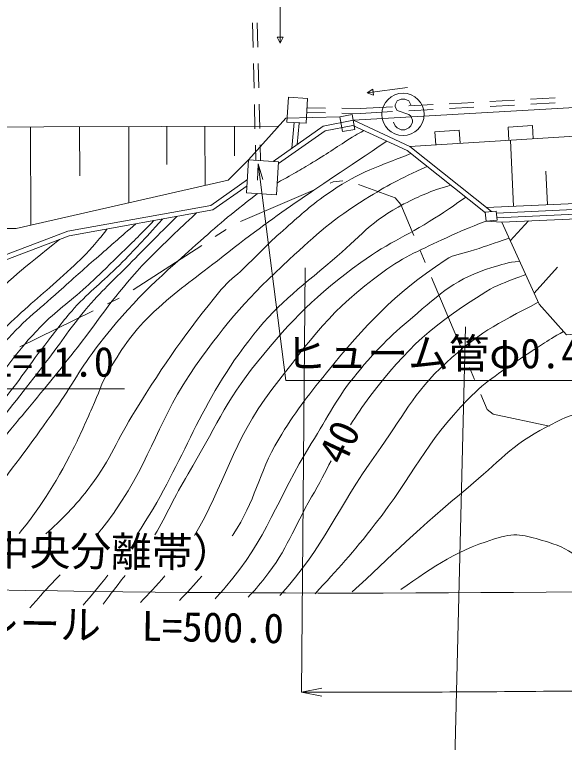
# Model space of a CAD drawing. Units: millimetres, scale not verified. Extents: x 40000 to 680000, y 20000 to 380000.
# Drawn here: x 286238 to 319998, y 229205 to 273897 of the extents above; entities that cross this region are included whole.
import ezdxf
from ezdxf.enums import TextEntityAlignment as Align

# ---------------------------------------------------------------- set-up
doc = ezdxf.new("R2010")
doc.units = ezdxf.units.MM
doc.header["$LTSCALE"] = 1000
for name, color, linetype, lineweight in [('M-BGD', 7, 'Continuous', 13), ('M-BMK-ROW', 30, 'Continuous', 13), ('M-STR-HTXT', 7, 'Continuous', 13), ('M-STR-STRC', 7, 'Continuous', 13)]:
    doc.layers.add(name, color=color, linetype=linetype, lineweight=lineweight)
doc.styles.add('ＭＳ ゴシック', font='')
doc.styles.get('ＭＳ ゴシック').set_extended_font_data('MS Gothic')

# ---------------------------------------------------------------- blocks, each defined once
blk = doc.blocks.new('open_arrow')
at = {"color": 0, "linetype": 'Continuous', "lineweight": -2}
blk.add_lwpolyline([(7.5, 1.25), (0, 0), (7.5, -1.25)], dxfattribs=at)

msp = doc.modelspace()

# ---------------------------------------------------------------- linework, layer by layer
at = {"layer": 'M-BGD'}
for p, q in [((302548, 274632), (302549, 272132)), ((300879, 271882), (300843, 273381)), ((301179, 271889), (301143, 273389)), ((302362, 272506), (302737, 272507)), ((302549, 272132), (302362, 272506)), ((302737, 272507), (302549, 272132)), ((300939, 269383), (300903, 270882)), ((301239, 269390), (301203, 270889)), ((310367, 269410), (307887, 269092)), ((307887, 269092), (308235, 269326)), ((308283, 268954), (307887, 269092)), ((308235, 269326), (308283, 268954)), ((316926, 268639), (315428, 268558)), ((319422, 268774), (317924, 268693)), ((300999, 266883), (300963, 268383)), ((301299, 266891), (301263, 268390)), ((305322, 268159), (304178, 268175)), ((309436, 268235), (307467, 268128)), ((311933, 268369), (310435, 268289)), ((314429, 268504), (312931, 268423)), ((314436, 268204), (312939, 268123)), ((316933, 268339), (315435, 268258)), ((319429, 268473), (317931, 268393)), ((305323, 267859), (304173, 267875)), ((307467, 268128), (306322, 268145)), ((307473, 267828), (306323, 267845)), ((309444, 267935), (307473, 267828)), ((311940, 268069), (310442, 267988)), ((302903, 267538), (300609, 264968)), ((306211, 267617), (302903, 267538)), ((303265, 265690), (303413, 267266)), ((287222, 267002), (287240, 260977)), ((290235, 267011), (290244, 263999)), ((293247, 267020), (293261, 262341)), ((295586, 267027), (295593, 264688)), ((297926, 267034), (297936, 263400)), ((299742, 267039), (299748, 265222)), ((303587, 265918), (303711, 267238)), ((318036, 267075), (316539, 266982)), ((316539, 266982), (316589, 266183)), ((318086, 266276), (318036, 267075)), ((313545, 266795), (312048, 266702)), ((312048, 266702), (312097, 265904)), ((313594, 265997), (313545, 266795)), ((316879, 262119), (316695, 266190)), ((301046, 264941), (301023, 265884)), ((301346, 264948), (301323, 265891)), ((318949, 262213), (318855, 264283)), ((316148, 261159), (315190, 261218)), ((316672, 260009), (317794, 261232)), ((318139, 256787), (319574, 258379))]:
    msp.add_line(p, q, dxfattribs=at)
for points in [[(199899, 269558), (226684, 268009), (259170, 266919), (302465, 267047)], [(351851, 269136), (337436, 269157), (307041, 267404)], [(302108, 264874), (305188, 267047), (307041, 267404), (310497, 265804), (315528, 261797)], [(344939, 267160), (337651, 267494), (310497, 265804)], [(302446, 264745), (305308, 266765), (307002, 267091), (310338, 265547), (315143, 261720)], [(300609, 264968), (299345, 263719), (286327, 260771), (278786, 260771), (273789, 261191), (267015, 262740), (261872, 264209), (257993, 264366), (250113, 262646)], [(210808, 247002), (246094, 244104), (289515, 260599), (298290, 262180), (300534, 263763)], [(210784, 246703), (246137, 243799), (289596, 260309), (298409, 261897), (300510, 263379)], [(339528, 262754), (334816, 262930), (315217, 262044)], [(315824, 261705), (334757, 262606), (339502, 262458)], [(315852, 261406), (334759, 262306), (339493, 262158)], [(316148, 261159), (334631, 261974), (341111, 261860)], [(341111, 261860), (338507, 259375), (325589, 254733), (320117, 254240), (318444, 256117), (316148, 261159)]]:
    msp.add_lwpolyline(points, dxfattribs=at)
for points in [[(302958, 267294), (304134, 267222), (304227, 268753), (303052, 268825)], [(306966, 267751), (307126, 266847), (306371, 266713), (306211, 267617)], [(300483, 262950), (302326, 262835), (302453, 264852), (300609, 264968)], [(315812, 261824), (315864, 261282), (315190, 261218), (315139, 261760)]]:
    msp.add_lwpolyline(points, close=True, dxfattribs=at)
for points, knots in [([(302372, 263565), (303510, 264205), (303813, 264376), (304720, 264925), (305679, 265506), (306181, 265887), (307142, 266465), (307349, 266589), (307415, 266631), (307673, 266781)], [0, 0, 0, 0, 1, 1, 1, 2, 2, 2, 3, 3, 3, 3]), ([(309089, 266125), (304049, 262724), (302601, 261854), (298689, 258785), (297159, 257585), (296236, 256986), (294818, 255655), (293528, 254445), (292959, 253589), (292049, 252071), (291538, 251219), (291419, 250655), (291005, 249752), (290547, 248749), (290316, 248174), (289819, 247190), (288702, 244976), (287680, 243443), (286512, 242026)], [0, 0, 0, 0, 1, 1, 1, 2, 2, 2, 3, 3, 3, 4, 4, 4, 5, 5, 5, 6, 6, 6, 6]), ([(288160, 242010), (289086, 242866), (289964, 243690), (290923, 244972), (292172, 246641), (292529, 247802), (293637, 249568), (295532, 252589), (296667, 254250), (298928, 257008), (299393, 257574), (299763, 257788), (300292, 258295), (301245, 259208), (301728, 259775), (302722, 260644), (303742, 261534), (304288, 262070), (305395, 262849), (307233, 264143), (308143, 264402), (310572, 265361)], [0, 0, 0, 0, 1, 1, 1, 2, 2, 2, 3, 3, 3, 4, 4, 4, 5, 5, 5, 6, 6, 6, 7, 7, 7, 7]), ([(291324, 241979), (291692, 242423), (292065, 242912), (292456, 243480), (294694, 246736), (295076, 249103), (297356, 252330), (299315, 255103), (300609, 256548), (303101, 258854), (304809, 260435), (305790, 261330), (307767, 262558), (309194, 263443), (309765, 263745), (311568, 264567)], [0, 0, 0, 0, 1, 1, 1, 2, 2, 2, 3, 3, 3, 4, 4, 4, 5, 5, 5, 5]), ([(293746, 241955), (296658, 246323), (297320, 249588), (300612, 253865), (302306, 256068), (303617, 257004), (305741, 258795), (307414, 260206), (308187, 261279), (310140, 262266), (311217, 262811), (311681, 263021), (313007, 263421)], [0, 0, 0, 0, 1, 1, 1, 2, 2, 2, 3, 3, 3, 4, 4, 4, 4]), ([(283033, 242061), (283677, 242888), (284359, 243771), (285115, 244749), (286572, 246633), (287359, 247712), (288732, 249659), (289810, 251185), (290254, 252154), (291402, 253627), (293457, 256264), (294872, 257539), (297372, 259758), (298811, 261036), (299323, 261483), (301160, 262908)], [0, 0, 0, 0, 1, 1, 1, 2, 2, 2, 3, 3, 3, 4, 4, 4, 5, 5, 5, 5]), ([(294846, 241944), (295604, 243216), (296022, 244229), (296892, 245688), (298510, 248403), (299165, 250109), (301150, 252568), (303311, 255244), (304720, 256642), (307496, 258673), (309287, 259983), (310514, 260376), (312360, 261607), (312980, 262020), (313190, 262154), (313935, 262683)], [0, 0, 0, 0, 1, 1, 1, 2, 2, 2, 3, 3, 3, 4, 4, 4, 5, 5, 5, 5]), ([(282395, 245641), (283056, 246359), (283746, 247127), (284483, 247969), (285987, 249689), (286733, 250734), (288146, 252529), (289190, 253856), (289653, 254696), (290761, 255970), (291756, 257112), (292402, 257670), (293464, 258750), (294526, 259830), (294866, 260168), (296199, 261499)], [0, 0, 0, 0, 1, 1, 1, 2, 2, 2, 3, 3, 3, 4, 4, 4, 5, 5, 5, 5]), ([(283242, 245044), (283334, 245148), (283427, 245255), (283521, 245364), (284695, 246724), (285265, 247558), (286415, 248939), (286572, 249128), (286669, 249225), (286826, 249414), (288045, 250880), (288714, 251713), (289900, 253205), (291306, 254973), (291949, 256081), (293439, 257777), (294336, 258798), (294892, 259322), (295869, 260265), (296466, 260841), (296663, 261030), (297417, 261718)], [0, 0, 0, 0, 1, 1, 1, 2, 2, 2, 3, 3, 3, 4, 4, 4, 5, 5, 5, 6, 6, 6, 7, 7, 7, 7]), ([(252077, 229894), (252288, 229972), (252507, 230053), (252738, 230138), (254570, 230814), (255606, 231176), (257398, 231953), (257882, 232163), (258192, 232216), (258625, 232517), (261971, 234844), (263433, 236690), (266713, 239109), (268664, 240548), (269920, 241115), (271980, 242393), (273623, 243412), (274553, 243967), (276191, 244995), (277721, 245954), (278660, 246379), (280087, 247486), (281333, 248452), (281995, 249057), (283043, 250236), (284181, 251516), (284512, 252481), (285637, 253773), (286905, 255229), (287821, 255848), (289248, 257148), (290145, 257966), (290658, 258411), (291571, 259211), (292395, 259932), (292658, 260159), (293690, 261047)], [0, 0, 0, 0, 1, 1, 1, 2, 2, 2, 3, 3, 3, 4, 4, 4, 5, 5, 5, 6, 6, 6, 7, 7, 7, 8, 8, 8, 9, 9, 9, 10, 10, 10, 11, 11, 11, 12, 12, 12, 12]), ([(261159, 231926), (261499, 232214), (261810, 232511), (262248, 232873), (263984, 234312), (264955, 235122), (266663, 236594), (267557, 237364), (268029, 237828), (268943, 238575), (271909, 241002), (273756, 242124), (276899, 244315), (278491, 245425), (279539, 245827), (281046, 247049), (282520, 248245), (283136, 249151), (284390, 250576), (285779, 252154), (286353, 253219), (287825, 254720), (288843, 255758), (289551, 256193), (290627, 257172), (291457, 257928), (291903, 258373), (292706, 259157), (293533, 259963), (293793, 260227), (294798, 261246)], [0, 0, 0, 0, 1, 1, 1, 2, 2, 2, 3, 3, 3, 4, 4, 4, 5, 5, 5, 6, 6, 6, 7, 7, 7, 8, 8, 8, 9, 9, 9, 10, 10, 10, 10]), ([(267881, 233430), (268939, 234430), (269985, 235502), (271335, 236771), (273464, 238773), (274438, 240122), (276616, 242069), (278480, 243734), (279708, 244452), (281560, 246130), (283075, 247505), (283869, 248341), (285229, 249869), (286450, 251241), (286960, 252153), (288092, 253599), (288791, 254491), (289148, 255022), (289906, 255864), (290907, 256976), (291619, 257449), (292672, 258511), (293739, 259588), (294078, 259963), (295328, 261342)], [0, 0, 0, 0, 1, 1, 1, 2, 2, 2, 3, 3, 3, 4, 4, 4, 5, 5, 5, 6, 6, 6, 7, 7, 7, 8, 8, 8, 8]), ([(315190, 261218), (314028, 260768), (313700, 260622), (312765, 260193), (311181, 259467), (310257, 259088), (308839, 258075), (305691, 255825), (304402, 253934), (302039, 250869), (299581, 247679), (299118, 244932), (297282, 241920)], [0, 0, 0, 0, 1, 1, 1, 2, 2, 2, 3, 3, 3, 4, 4, 4, 4]), ([(236210, 227520), (236892, 227828), (237614, 228149), (238393, 228496), (240718, 229532), (242233, 229509), (244683, 230197), (249405, 231524), (252092, 232128), (256760, 233634), (257367, 233830), (257764, 233821), (258308, 234156), (261743, 236271), (263249, 238061), (266550, 240380), (268856, 241999), (270306, 242665), (272729, 244103), (275526, 245764), (277441, 246182), (279945, 248258), (280752, 248927), (281082, 249435), (281760, 250235), (282589, 251212), (282958, 251842), (283821, 252790), (284712, 253767), (285255, 254274), (286211, 255188), (287443, 256366), (288221, 256931), (289464, 258098), (290087, 258682), (290454, 258994), (291018, 259635), (291383, 260048), (291508, 260197), (291913, 260727)], [0, 0, 0, 0, 1, 1, 1, 2, 2, 2, 3, 3, 3, 4, 4, 4, 5, 5, 5, 6, 6, 6, 7, 7, 7, 8, 8, 8, 9, 9, 9, 10, 10, 10, 11, 11, 11, 12, 12, 12, 13, 13, 13, 13]), ([(299606, 241897), (299622, 241921), (299638, 241945), (299654, 241969), (301064, 244073), (301156, 245643), (302455, 247818), (303461, 249501), (304147, 250373), (305385, 251894), (307862, 254939), (309420, 256613), (312669, 258815), (313287, 259234), (313769, 259200), (314476, 259444), (315304, 259730), (315565, 259819), (316598, 260171)], [0, 0, 0, 0, 1, 1, 1, 2, 2, 2, 3, 3, 3, 4, 4, 4, 5, 5, 5, 6, 6, 6, 6]), ([(233599, 227650), (234059, 227875), (234554, 228104), (235109, 228348), (238146, 229685), (239941, 230220), (243115, 231188), (247300, 232465), (249814, 232560), (254003, 233827), (255748, 234355), (256759, 234605), (258395, 235409), (259805, 236102), (260507, 236678), (261703, 237696), (263158, 238935), (263706, 239931), (265215, 241103), (266000, 241712), (266594, 241815), (267442, 242332), (268665, 243079), (269262, 243635), (270482, 244386), (273321, 246135), (275427, 246343), (277949, 248524), (279352, 249737), (279889, 250671), (281094, 252081), (282350, 253551), (282932, 254482), (284257, 255890), (285951, 257691), (286701, 258243), (288999, 260083)], [0, 0, 0, 0, 1, 1, 1, 2, 2, 2, 3, 3, 3, 4, 4, 4, 5, 5, 5, 6, 6, 6, 7, 7, 7, 8, 8, 8, 9, 9, 9, 10, 10, 10, 11, 11, 11, 12, 12, 12, 12]), ([(298557, 238031), (298761, 238254), (298967, 238486), (299176, 238728), (301792, 241775), (302320, 244149), (304452, 247552), (305524, 249265), (305986, 250331), (307273, 251888), (308471, 253336), (309230, 254085), (310660, 255303), (312371, 256761), (313381, 257718), (315533, 258363), (316189, 258559), (316471, 258664), (317240, 258761)], [0, 0, 0, 0, 1, 1, 1, 2, 2, 2, 3, 3, 3, 4, 4, 4, 5, 5, 5, 6, 6, 6, 6]), ([(306867, 248702), (307200, 249254), (307580, 249824), (308054, 250449), (310321, 253433), (311982, 254918), (315178, 256876), (315889, 257312), (316349, 257447), (317127, 257748), (317318, 257821), (317382, 257848), (317618, 257932)], [0, 0, 0, 0, 1, 1, 1, 2, 2, 2, 3, 3, 3, 4, 4, 4, 4]), ([(302529, 238228), (302533, 238232), (302537, 238237), (302541, 238241), (305288, 241272), (306043, 243579), (308435, 246896), (310052, 249136), (310697, 250645), (312732, 252514), (314680, 254303), (315733, 254863), (318393, 256229)], [0, 0, 0, 0, 1, 1, 1, 2, 2, 2, 3, 3, 3, 4, 4, 4, 4]), ([(304686, 238334), (306082, 239838), (307008, 240848), (308388, 242618), (310681, 245559), (311466, 247626), (314087, 250279), (315284, 251490), (316136, 251978), (317546, 252933), (318460, 253552), (318782, 253762), (319934, 254446)], [0, 0, 0, 0, 1, 1, 1, 2, 2, 2, 3, 3, 3, 4, 4, 4, 4]), ([(306975, 238448), (309274, 240595), (311138, 242430), (314086, 244864), (315909, 246368), (316766, 247497), (318878, 248559), (319799, 249022), (320318, 249361), (321337, 249520), (321921, 249611), (322265, 249622), (322850, 249540), (323404, 249463), (323762, 249413), (324202, 249068), (326314, 247411), (326364, 245449), (327299, 242933), (327790, 241613), (327876, 240695), (328082, 239491)], [0, 0, 0, 0, 1, 1, 1, 2, 2, 2, 3, 3, 3, 4, 4, 4, 5, 5, 5, 6, 6, 6, 7, 7, 7, 7]), ([(300582, 238132), (300916, 238477), (301254, 238861), (301609, 239314), (302989, 241076), (303353, 242339), (304475, 244277), (304951, 245099), (305322, 245821), (305672, 246502)], [0, 0, 0, 0, 1, 1, 1, 2, 2, 2, 3, 3, 3, 3]), ([(309964, 238595), (311972, 240022), (313466, 241083), (316140, 241824), (317229, 242125), (317929, 241814), (319014, 241497), (320534, 241053), (321320, 240219), (322235, 239202)], [0, 0, 0, 0, 1, 1, 1, 2, 2, 2, 3, 3, 3, 3]), ([(287181, 237469), (287338, 237647), (287500, 237831), (287667, 238022), (288154, 238578), (288604, 239057), (289031, 239501)], [0, 0, 0, 0, 1, 1, 1, 2, 2, 2, 2]), ([(291678, 237691), (291997, 238122), (292331, 238576), (292747, 239108), (292846, 239235), (292940, 239352), (293031, 239462)], [0, 0, 0, 0, 1, 1, 1, 2, 2, 2, 2])]:
    msp.add_open_spline(points, degree=3, knots=knots, dxfattribs=at)
for points in [[(290449, 237631), (290966, 238230), (291455, 238821), (291960, 239473)], [(295465, 239438), (294959, 238839), (294466, 238302), (293979, 237805)], [(296366, 237923), (296824, 238390), (297278, 238884), (297729, 239416)]]:
    msp.add_open_spline(points, degree=3, dxfattribs=at)
at = {"layer": 'M-BMK-ROW'}
for p, q in [((305802, 263623), (306401, 263696)), ((305622, 263546), (305802, 263623)), ((307353, 263470), (309603, 262640)), ((300104, 261188), (304702, 263153)), ((309603, 262640), (309954, 262238)), ((309954, 262238), (310756, 260331)), ((298565, 260262), (299237, 260697)), ((293527, 257004), (297726, 259719)), ((311144, 259409), (311454, 258672)), ((311842, 257750), (313782, 253142)), ((291953, 256137), (292671, 256490)), ((286566, 253494), (291055, 255697)), ((314170, 252220), (314480, 251483)), ((314868, 250561), (315255, 249643)), ((315255, 249643), (315614, 249366)), ((315614, 249366), (319085, 248623))]:
    msp.add_line(p, q, dxfattribs=at)
at = {"layer": 'M-STR-HTXT'}
for p, q in [((304090, 258336), (303861, 232290)), ((313932, 254733), (313210, 225438)), ((303861, 232290), (305112, 232537)), ((303861, 232290), (305111, 232037))]:
    msp.add_line(p, q, dxfattribs=at)
for points in [[(250000, 271137), (260481, 250911), (292981, 250911)], [(301191, 264737), (302895, 251428), (335395, 251428)]]:
    msp.add_lwpolyline(points, dxfattribs=at)
for centre, radius, start, end in [((306599, 1419841), 1181465, 258.18995, 270.59532), ((310368, 2945909), 2707483, 270.18002, 275.394), ((307241, 1407663), 1181465, 262.19688, 270.29042), ((310689, 2939820), 2707483, 270.18002, 270.89091), ((306920, 1413752), 1181465, 269.85167, 270.59532)]:
    msp.add_arc(centre, radius, start, end, dxfattribs=at)
at = {"layer": 'M-STR-STRC'}
for p, q in [((309969, 268712), (309733, 268594)), ((310206, 268712), (309969, 268712)), ((310442, 268594), (310206, 268712)), ((309733, 268594), (309615, 268358)), ((309615, 268358), (309615, 268240)), ((309615, 268240), (309733, 268003)), ((310560, 268358), (310442, 268594)), ((309733, 268003), (310442, 267767)), ((310442, 267767), (310560, 267649)), ((309615, 267058), (309497, 267294)), ((310560, 267649), (310678, 267412)), ((310678, 267294), (310560, 267058)), ((310678, 267412), (310678, 267294)), ((309733, 266940), (309615, 267058)), ((309969, 266822), (309733, 266940)), ((310206, 266822), (309969, 266822)), ((310442, 266940), (310206, 266822)), ((310560, 267058), (310442, 266940))]:
    msp.add_line(p, q, dxfattribs=at)
msp.add_circle((310088, 267767), 1300, dxfattribs=at)

# ---------------------------------------------------------------- block references
at = {"layer": 'M-STR-HTXT', "xscale": 133, "yscale": 133, "rotation": 277.3}
msp.add_blockref('open_arrow', (301191, 264737), dxfattribs=at)

# ---------------------------------------------------------------- texts
at = {"layer": 'M-BGD', "style": 'ＭＳ ゴシック'}
msp.add_text('40', height=1833, rotation=64.673, dxfattribs=at).set_placement((306962, 245891), align=Align.BOTTOM_LEFT)
at = {"layer": 'M-STR-HTXT', "style": 'ＭＳ ゴシック'}
for s, p in [('ヒューム管φ0.40\u3000\u3000L=15.0', (302895, 251628)), ('ヒューム管φ0.40\u3000\u3000L=11.0', (260481, 251111))]:
    msp.add_text(s, height=1833, dxfattribs=at).set_placement(p, align=Align.BOTTOM_LEFT)
msp.add_text('（中央分離帯）', height=1833, rotation=359.434, dxfattribs=at).set_placement((282149, 239569), align=Align.BOTTOM_LEFT)
msp.add_text('ガードレール\u3000L=500.0', height=1833, rotation=358.908, dxfattribs=at).set_placement((289634, 234989), align=Align.BOTTOM_CENTER)

doc.saveas('drawing.dxf')
